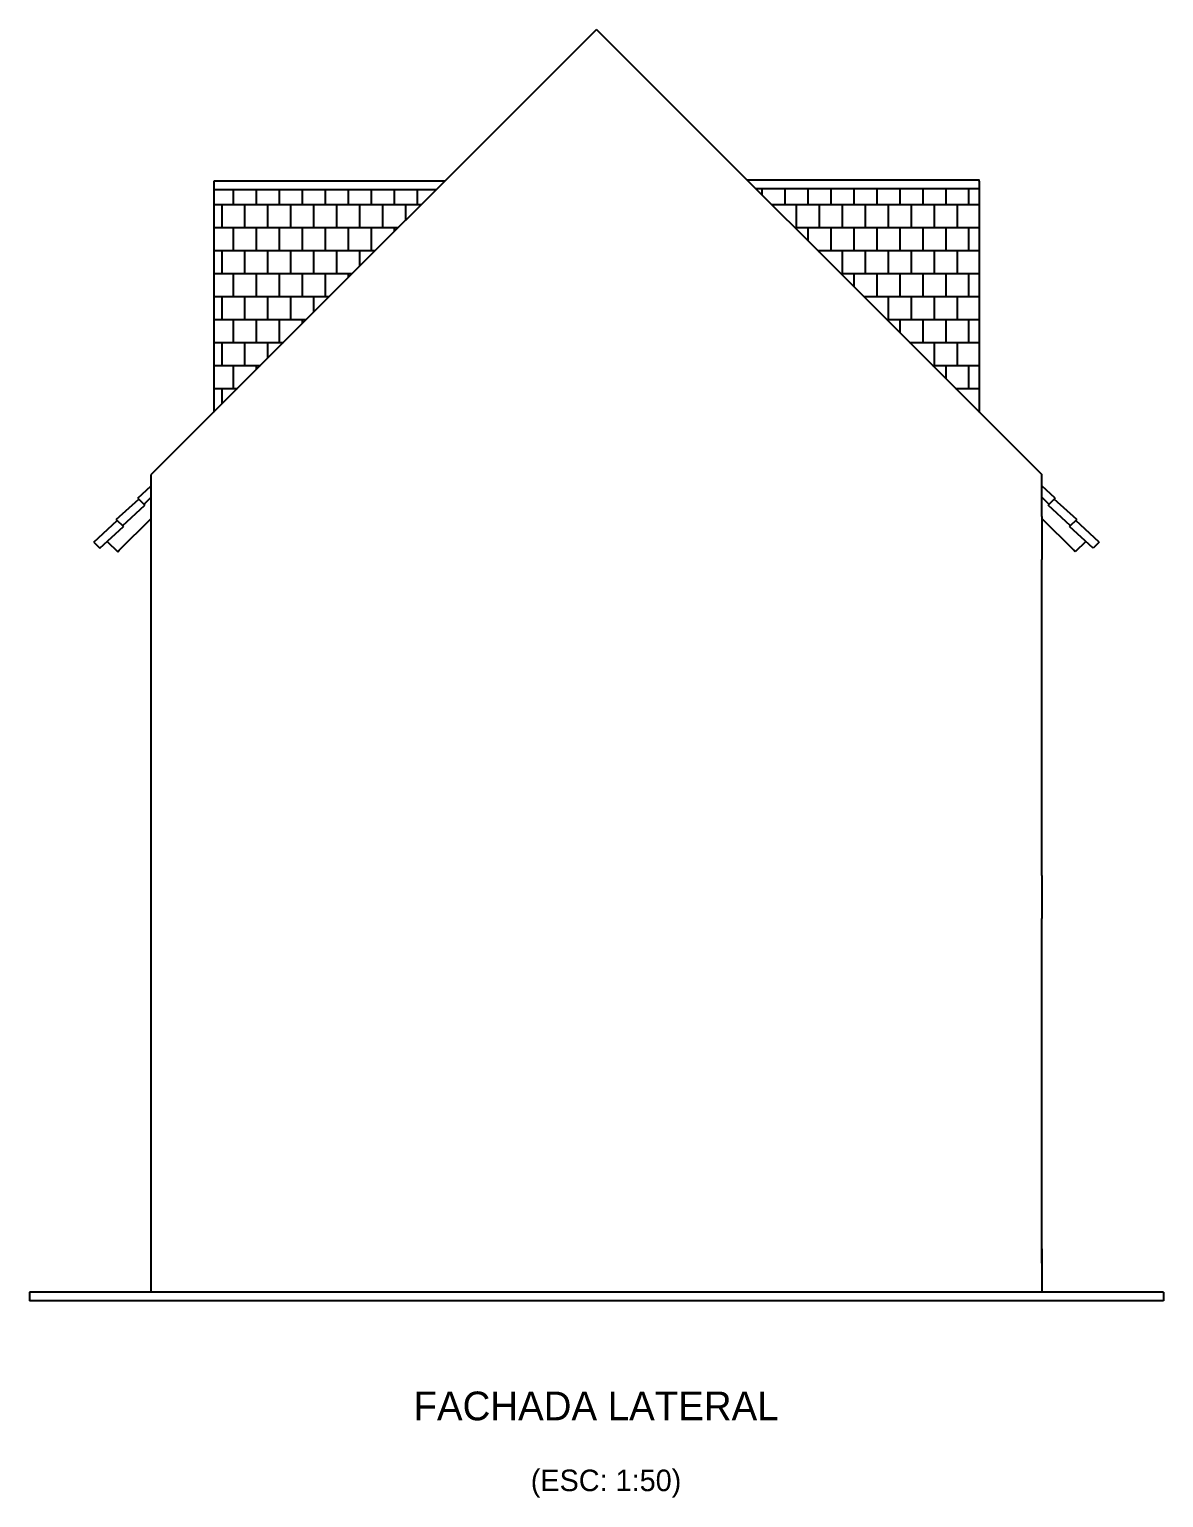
# Model space of a CAD drawing. Extents: x -74 to 202, y -59 to 73.
# Drawn here: x 29.16 to 37.06, y -9.23 to 0.99 of the extents above; entities that cross this region are included whole.
import ezdxf
from ezdxf.enums import TextEntityAlignment as Align

# ---------------------------------------------------------------- set-up
doc = ezdxf.new("R2010")
doc.units = 0
doc.layers.get('0').update_dxf_attribs({"linetype": 'CONTINUOUS'})
for name, color, linetype in [('GRAMA', 72, 'CONTINUOUS'), ('PAREDECORTE', 3, 'CONTINUOUS'), ('TEXTO', 1, 'CONTINUOUS'), ('VISTAL', 30, 'CONTINUOUS'), ('VISTAP', 244, 'CONTINUOUS')]:
    doc.layers.add(name, color=color, linetype=linetype)

# ---------------------------------------------------------------- blocks, each defined once
blk = doc.blocks.new('*X39')
at = {"color": 0, "linetype": 'CONTINUOUS'}
for p, q in [((65.92, 12.227), (65.92, 12.27)), ((66.08, 12.16), (66.08, 12.27)), ((66.24, 12.16), (66.24, 12.27)), ((66.4, 12.16), (66.4, 12.27)), ((66.56, 12.16), (66.56, 12.27)), ((66.72, 12.16), (66.72, 12.27)), ((66.88, 12.16), (66.88, 12.27)), ((67.04, 12.16), (67.04, 12.27)), ((67.2, 12.16), (67.2, 12.27)), ((67.36, 12.16), (67.36, 12.27)), ((62.24, 12.16), (62.24, 12.262)), ((62.4, 12.16), (62.4, 12.262)), ((62.56, 12.16), (62.56, 12.262)), ((62.72, 12.16), (62.72, 12.262)), ((62.88, 12.16), (62.88, 12.262)), ((63.04, 12.16), (63.04, 12.262)), ((63.2, 12.16), (63.2, 12.262)), ((63.36, 12.16), (63.36, 12.262)), ((63.52, 12.16), (63.52, 12.262)), ((62.104, 12.16), (63.547, 12.16)), ((62.16, 12), (62.16, 12.16)), ((62.32, 12), (62.32, 12.16)), ((62.48, 12), (62.48, 12.16)), ((62.64, 12), (62.64, 12.16)), ((62.8, 12), (62.8, 12.16)), ((62.96, 12), (62.96, 12.16)), ((63.12, 12), (63.12, 12.16)), ((63.28, 12), (63.28, 12.16)), ((63.44, 12.053), (63.44, 12.16)), ((65.987, 12.16), (67.43, 12.16)), ((66, 12.147), (66, 12.16)), ((66.16, 12), (66.16, 12.16)), ((66.32, 12), (66.32, 12.16)), ((66.48, 12), (66.48, 12.16)), ((66.64, 12), (66.64, 12.16)), ((66.8, 12), (66.8, 12.16)), ((66.96, 12), (66.96, 12.16)), ((67.12, 12), (67.12, 12.16)), ((67.28, 12), (67.28, 12.16)), ((62.104, 12), (63.387, 12)), ((62.24, 11.84), (62.24, 12)), ((62.4, 11.84), (62.4, 12)), ((62.56, 11.84), (62.56, 12)), ((62.72, 11.84), (62.72, 12)), ((62.88, 11.84), (62.88, 12)), ((63.04, 11.84), (63.04, 12)), ((63.2, 11.84), (63.2, 12)), ((63.36, 11.973), (63.36, 12)), ((66.147, 12), (67.43, 12)), ((66.24, 11.907), (66.24, 12)), ((66.4, 11.84), (66.4, 12)), ((66.56, 11.84), (66.56, 12)), ((66.72, 11.84), (66.72, 12)), ((66.88, 11.84), (66.88, 12)), ((67.04, 11.84), (67.04, 12)), ((67.2, 11.84), (67.2, 12)), ((67.36, 11.84), (67.36, 12)), ((62.104, 11.84), (63.227, 11.84)), ((62.16, 11.68), (62.16, 11.84)), ((62.32, 11.68), (62.32, 11.84)), ((62.48, 11.68), (62.48, 11.84)), ((62.64, 11.68), (62.64, 11.84)), ((62.8, 11.68), (62.8, 11.84)), ((62.96, 11.68), (62.96, 11.84)), ((63.12, 11.733), (63.12, 11.84)), ((66.307, 11.84), (67.43, 11.84)), ((66.32, 11.827), (66.32, 11.84)), ((66.48, 11.68), (66.48, 11.84)), ((66.64, 11.68), (66.64, 11.84)), ((66.8, 11.68), (66.8, 11.84)), ((66.96, 11.68), (66.96, 11.84)), ((67.12, 11.68), (67.12, 11.84)), ((67.28, 11.68), (67.28, 11.84)), ((62.104, 11.68), (63.067, 11.68)), ((62.24, 11.52), (62.24, 11.68)), ((62.4, 11.52), (62.4, 11.68)), ((62.56, 11.52), (62.56, 11.68)), ((62.72, 11.52), (62.72, 11.68)), ((62.88, 11.52), (62.88, 11.68)), ((63.04, 11.653), (63.04, 11.68)), ((66.467, 11.68), (67.43, 11.68)), ((66.56, 11.587), (66.56, 11.68)), ((66.72, 11.52), (66.72, 11.68)), ((66.88, 11.52), (66.88, 11.68)), ((67.04, 11.52), (67.04, 11.68)), ((67.2, 11.52), (67.2, 11.68)), ((67.36, 11.52), (67.36, 11.68)), ((62.104, 11.52), (62.907, 11.52)), ((62.16, 11.36), (62.16, 11.52)), ((62.32, 11.36), (62.32, 11.52)), ((62.48, 11.36), (62.48, 11.52)), ((62.64, 11.36), (62.64, 11.52)), ((62.8, 11.413), (62.8, 11.52)), ((66.627, 11.52), (67.43, 11.52)), ((66.64, 11.507), (66.64, 11.52)), ((66.8, 11.36), (66.8, 11.52)), ((66.96, 11.36), (66.96, 11.52)), ((67.12, 11.36), (67.12, 11.52)), ((67.28, 11.36), (67.28, 11.52)), ((62.104, 11.36), (62.747, 11.36)), ((62.24, 11.2), (62.24, 11.36)), ((62.4, 11.2), (62.4, 11.36)), ((62.56, 11.2), (62.56, 11.36)), ((62.72, 11.333), (62.72, 11.36)), ((66.787, 11.36), (67.43, 11.36)), ((66.88, 11.267), (66.88, 11.36)), ((67.04, 11.2), (67.04, 11.36)), ((67.2, 11.2), (67.2, 11.36)), ((67.36, 11.2), (67.36, 11.36)), ((62.104, 11.2), (62.587, 11.2)), ((62.16, 11.04), (62.16, 11.2)), ((62.32, 11.04), (62.32, 11.2)), ((62.48, 11.093), (62.48, 11.2)), ((66.947, 11.2), (67.43, 11.2)), ((66.96, 11.187), (66.96, 11.2)), ((67.12, 11.04), (67.12, 11.2)), ((67.28, 11.04), (67.28, 11.2)), ((62.104, 11.04), (62.427, 11.04)), ((62.24, 10.88), (62.24, 11.04)), ((62.4, 11.013), (62.4, 11.04)), ((67.107, 11.04), (67.43, 11.04)), ((67.2, 10.947), (67.2, 11.04)), ((67.36, 10.88), (67.36, 11.04)), ((62.104, 10.88), (62.267, 10.88)), ((62.16, 10.773), (62.16, 10.88)), ((67.267, 10.88), (67.43, 10.88)), ((67.28, 10.867), (67.28, 10.88)), ((62.104, 10.72), (62.107, 10.72)), ((67.427, 10.72), (67.43, 10.72))]:
    blk.add_line(p, q, dxfattribs=at)

msp = doc.modelspace()

# ---------------------------------------------------------------- linework, layer by layer
at = {"layer": 'GRAMA', "color": 72, "linetype": 'CONTINUOUS'}
for p, q in [((30.00759, -7.79842), (29.15965, -7.79842)), ((29.15965, -7.79842), (29.15965, -7.85842)), ((30.00759, -7.85842), (29.15965, -7.85842)), ((33.40759, -7.79842), (30.00759, -7.79842)), ((33.40759, -7.85842), (30.00759, -7.85842)), ((37.05554, -7.79842), (33.40759, -7.79842)), ((37.05554, -7.85842), (33.40759, -7.85842)), ((37.05554, -7.79842), (37.05554, -7.85842))]:
    msp.add_line(p, q, dxfattribs=at)
at = {"layer": 'VISTAL', "color": 20, "linetype": 'CONTINUOUS'}
for p, q in [((29.9148, -2.27026), (30.00759, -2.18527)), ((36.30039, -2.27026), (36.20759, -2.18527)), ((29.7648, -2.41967), (29.92115, -2.27647)), ((29.80775, -2.4617), (29.9641, -2.31849)), ((29.9148, -2.27026), (29.9641, -2.31849)), ((29.9576, -2.31213), (30.00759, -2.26213)), ((36.25759, -2.31213), (36.20759, -2.26213)), ((36.30039, -2.27026), (36.25109, -2.31849)), ((36.40744, -2.4617), (36.25109, -2.31849)), ((36.45039, -2.41967), (36.29404, -2.27647)), ((29.60802, -2.57563), (29.77166, -2.42638)), ((29.7648, -2.41967), (29.81462, -2.46841)), ((29.78568, -2.63304), (30.00759, -2.41113)), ((36.42951, -2.63304), (36.20759, -2.41113)), ((36.45039, -2.41967), (36.40057, -2.46841)), ((36.60717, -2.57563), (36.44353, -2.42638)), ((29.65097, -2.61766), (29.81462, -2.46841)), ((36.56422, -2.61766), (36.40057, -2.46841)), ((29.60802, -2.57563), (29.65097, -2.61766)), ((29.70145, -2.57162), (29.77507, -2.64365)), ((29.77492, -2.6438), (29.78568, -2.63304)), ((36.44027, -2.6438), (36.42951, -2.63304)), ((36.51374, -2.57162), (36.44012, -2.64365)), ((36.60717, -2.57563), (36.56422, -2.61766))]:
    msp.add_line(p, q, dxfattribs=at)
at = {"layer": 'VISTAP', "color": 5, "linetype": 'CONTINUOUS'}
for p, q in [((33.10759, 0.99444), (30.44438, -1.66878)), ((33.10759, 0.99444), (35.77081, -1.66878)), ((30.44438, -1.66878), (30.00759, -2.10556)), ((35.77081, -1.66878), (36.20759, -2.10556)), ((30.00759, -2.41113), (30.00759, -2.10556)), ((36.20759, -2.39698), (36.20759, -2.10556)), ((30.00759, -2.69698), (30.00759, -2.39698)), ((36.20759, -2.39698), (36.20759, -2.69698)), ((30.00759, -3.89698), (30.00759, -2.69698)), ((36.20759, -3.89698), (36.20759, -2.69698)), ((30.00759, -4.89698), (30.00759, -3.89698)), ((36.20759, -4.89698), (36.20759, -3.89698)), ((30.00759, -5.19698), (30.00759, -4.89698)), ((36.20759, -4.89698), (36.20759, -5.19698)), ((30.00759, -6.19698), (30.00759, -5.19698)), ((36.20759, -6.59698), (36.20759, -5.19698)), ((30.00759, -7.59698), (30.00759, -6.19698)), ((36.20759, -7.59698), (36.20759, -6.59698)), ((30.00759, -7.79842), (30.00759, -7.49698)), ((36.20759, -7.49698), (36.20759, -7.79842))]:
    msp.add_line(p, q, dxfattribs=at)
at = {"layer": 'VISTAP', "color": 20, "linetype": 'CONTINUOUS'}
for p, q in [((30.44438, -0.06305), (30.44438, -1.66878)), ((35.77081, -0.06305), (35.77081, -1.66878))]:
    msp.add_line(p, q, dxfattribs=at)
for points in [[(32.05011, -0.06305), (30.44438, -0.06305)], [(35.77081, -0.06305), (35.77081, -0.05505), (34.15708, -0.05505)], [(31.99011, -0.12305), (30.44438, -0.12305)], [(35.77081, -0.11505), (34.21708, -0.11505)]]:
    msp.add_lwpolyline(points, dxfattribs=at)

# ---------------------------------------------------------------- block references
at = {"layer": 'PAREDECORTE', "color": 20, "linetype": 'CONTINUOUS'}
msp.add_blockref('*X39', (-31.65938, -12.38535), dxfattribs=at)

# ---------------------------------------------------------------- texts
at = {"layer": 'TEXTO', "color": 1, "linetype": 'CONTINUOUS'}
for s, height, p in [('FACHADA LATERAL', 0.2, (33.10443, -8.59101)), ('(ESC: 1:50)', 0.15, (33.17397, -9.12808))]:
    msp.add_text(s, height=height, dxfattribs=at).set_placement(p, align=Align.MIDDLE)

doc.saveas('drawing.dxf')
